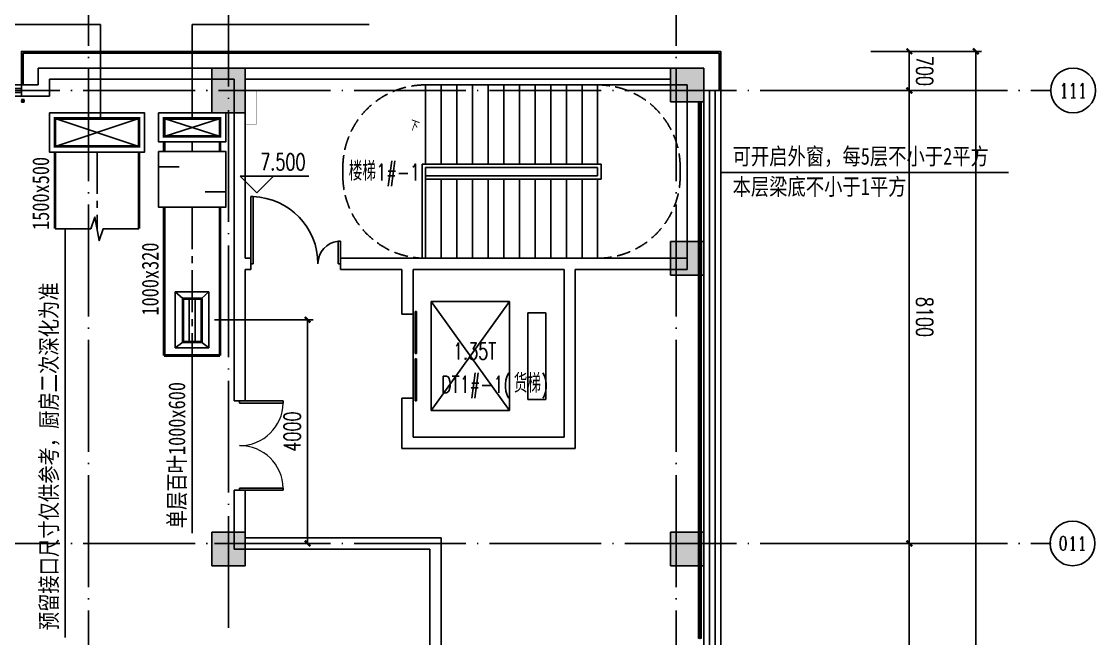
# Model space of a CAD drawing. Extents: x -555607 to 460190, y 498714 to 1664455.
# Drawn here: x -80554 to -61355, y 822020 to 833054 of the extents above; entities that cross this region are included whole.
import ezdxf
from ezdxf.enums import TextEntityAlignment as Align

# ---------------------------------------------------------------- set-up
doc = ezdxf.new("R2010")
doc.units = 0
doc.header["$LTSCALE"] = 1000
doc.header["$MEASUREMENT"] = 0
for name, pattern in [('CENTER2', [1.125, 0.75, -0.125, 0.125, -0.125]), ('DASH', [0.35, 0.25, -0.1]), ('DOTE', [2.42, 2, -0.2, 0.02, -0.2])]:
    doc.linetypes.add(name, pattern=pattern)
doc.layers.get('Defpoints').update_dxf_attribs({"color": 210})
for name, color, linetype in [('A-AXIS-D', 1, 'Continuous'), ('A-AXIS-DOTE', 14, 'DOTE'), ('A-CURTAIN', 134, 'Continuous'), ('A-HRAIL', 250, 'Continuous'), ('A-SFCE', 30, 'Continuous'), ('A-STAIR', 150, 'Continuous'), ('A-TEXT', 61, 'Continuous'), ('A-防火门窗', 8, 'Continuous'), ('AS-COLN', 6, 'Continuous'), ('AS-WALL', 40, 'Continuous'), ('CURTWALL', 4, 'Continuous'), ('DIM_SYMB', 3, 'Continuous'), ('DUCT-暖通风中心线', 5, 'CENTER2'), ('DUCT-暖通风管', 7, 'Continuous'), ('PUB_HATCH', 8, 'Continuous'), ('TH_DIM', 3, 'Continuous'), ('WINDOW', 8, 'Continuous'), ('建-文字', 7, 'Continuous'), ('建-标高', 3, 'Continuous'), ('建-窗', 8, 'Continuous'), ('建-箭头', 3, 'Continuous'), ('暖通', 7, 'Continuous')]:
    doc.layers.add(name, color=color, linetype=linetype)
doc.styles.add('-黑体', font='simhei.ttf', dxfattribs={"width": 0.8})
doc.styles.add('_TCH_AXIS', font='COMPLEX', dxfattribs={"bigfont": 'GBCBIG'})
doc.styles.add('_TCH_DIM_T3', font='SIMPLEX', dxfattribs={"width": 0.705882, "bigfont": 'GBCBIG'})
doc.styles.add('A-DIM_T3', font='SIMPLEX', dxfattribs={"width": 0.705882, "bigfont": 'GBCBIG'})
doc.styles.add('A-STANDARD', font='SIMPLEX', dxfattribs={"bigfont": 'GBCBIG'})
doc.dimstyles.new('_TCH_ARCH&&100', dxfattribs={"dimtxt": 297.5, "dimasz": 100, "dimexe": 100, "dimexo": 100, "dimgap": 126.25, "dimtad": 1, "dimdec": 0, "dimzin": 0, "dimdsep": 46, "dimtxsty": '_TCH_DIM_T3', "dimblk": 'ARCHTICK', "dimcen": 0.09, "dimclrt": 7, "dimazin": 2, "dimtfac": 1, "dimtdec": 0, "dimtix": 1, "dimtmove": 2, "dimatfit": 3, "dimfxl": 100, "dimtolj": 1, "dimtzin": 0, "dimarcsym": 0})
doc.dimstyles.new('A-DIM&&100', dxfattribs={"dimtxt": 297.5, "dimasz": 100, "dimexe": 100, "dimexo": 100, "dimgap": 126.25, "dimtad": 1, "dimdec": 0, "dimzin": 0, "dimdsep": 46, "dimtxsty": 'A-DIM_T3', "dimblk": 'ARCHTICK', "dimcen": 0.09, "dimclrt": 7, "dimazin": 2, "dimtfac": 1, "dimtdec": 0, "dimtix": 1, "dimtmove": 2, "dimatfit": 3, "dimfxl": 1, "dimtolj": 1, "dimtzin": 0, "dimarcsym": 0})

# ---------------------------------------------------------------- blocks, each defined once
blk = doc.blocks.new('_ArchTick')
at = {"color": 0, "linetype": 'ByBlock', "const_width": 0.4}
blk.add_lwpolyline([(-0.5, -0.5), (0.5, 0.5)], dxfattribs=at)
blk = doc.blocks.new('*D168')
at = {"layer": 'A-AXIS-D', "color": 0, "lineweight": -2, "transparency": 16777216}
for p, q in [((-65371, 832520), (-63395, 832520)), ((-63495, 832520), (-63495, 741120)), ((-65371, 741120), (-63395, 741120))]:
    blk.add_line(p, q, dxfattribs=at)
at = {"layer": 'Defpoints', "color": 0, "transparency": 16777216}
for p in [(-65471, 832520), (-65471, 741120), (-63495, 741120)]:
    blk.add_point(p, dxfattribs=at)
at = {"layer": 'A-AXIS-D', "color": 0, "lineweight": -2, "transparency": 16777216, "xscale": 100, "yscale": 100, "zscale": 100}
for p, rotation in [((-63495, 832520), 90), ((-63495, 741120), 270)]:
    blk.add_blockref('_ArchTick', p, dxfattribs=dict(at, rotation=rotation))
at = {"layer": 'A-AXIS-D', "color": 7, "transparency": 16777216, "insert": (-63220, 786820), "char_height": 297.5, "attachment_point": 5, "rotation": 270, "style": '_TCH_DIM_T3'}
blk.add_mtext('\\A1;91400', dxfattribs=at)
blk = doc.blocks.new('*D186')
at = {"layer": 'A-AXIS-D', "color": 0, "lineweight": -2, "transparency": 16777216}
for p, q in [((-65371, 832520), (-64584, 832520)), ((-64684, 832520), (-64684, 831820)), ((-65371, 831820), (-64584, 831820))]:
    blk.add_line(p, q, dxfattribs=at)
at = {"layer": 'Defpoints', "color": 0, "transparency": 16777216}
for p in [(-65471, 832520), (-65471, 831820), (-64684, 831820)]:
    blk.add_point(p, dxfattribs=at)
at = {"layer": 'A-AXIS-D', "color": 0, "lineweight": -2, "transparency": 16777216, "xscale": 100, "yscale": 100, "zscale": 100}
for p, rotation in [((-64684, 832520), 90), ((-64684, 831820), 270)]:
    blk.add_blockref('_ArchTick', p, dxfattribs=dict(at, rotation=rotation))
at = {"layer": 'A-AXIS-D', "color": 7, "transparency": 16777216, "insert": (-64409, 832170), "char_height": 297.5, "attachment_point": 5, "rotation": 270, "style": 'A-DIM_T3'}
blk.add_mtext('\\A1;700', dxfattribs=at)
blk = doc.blocks.new('*D187')
at = {"layer": 'A-AXIS-D', "color": 0, "lineweight": -2, "transparency": 16777216}
for p, q in [((-65371, 831820), (-64584, 831820)), ((-64684, 831820), (-64684, 823720)), ((-65371, 823720), (-64584, 823720))]:
    blk.add_line(p, q, dxfattribs=at)
at = {"layer": 'Defpoints', "color": 0, "transparency": 16777216}
for p in [(-65471, 831820), (-65471, 823720), (-64684, 823720)]:
    blk.add_point(p, dxfattribs=at)
at = {"layer": 'A-AXIS-D', "color": 0, "lineweight": -2, "transparency": 16777216, "xscale": 100, "yscale": 100, "zscale": 100}
for p, rotation in [((-64684, 831820), 90), ((-64684, 823720), 270)]:
    blk.add_blockref('_ArchTick', p, dxfattribs=dict(at, rotation=rotation))
at = {"layer": 'A-AXIS-D', "color": 7, "transparency": 16777216, "insert": (-64409, 827770), "char_height": 297.5, "attachment_point": 5, "rotation": 270, "style": 'A-DIM_T3'}
blk.add_mtext('\\A1;8100', dxfattribs=at)
blk = doc.blocks.new('*D188')
at = {"layer": 'A-AXIS-D', "color": 0, "lineweight": -2, "transparency": 16777216}
for p, q in [((-65371, 823720), (-64584, 823720)), ((-64684, 823720), (-64684, 815620)), ((-65371, 815620), (-64584, 815620))]:
    blk.add_line(p, q, dxfattribs=at)
at = {"layer": 'Defpoints', "color": 0, "transparency": 16777216}
for p in [(-65471, 823720), (-65471, 815620), (-64684, 815620)]:
    blk.add_point(p, dxfattribs=at)
at = {"layer": 'A-AXIS-D', "color": 0, "lineweight": -2, "transparency": 16777216, "xscale": 100, "yscale": 100, "zscale": 100}
for p, rotation in [((-64684, 823720), 90), ((-64684, 815620), 270)]:
    blk.add_blockref('_ArchTick', p, dxfattribs=dict(at, rotation=rotation))
at = {"layer": 'A-AXIS-D', "color": 7, "transparency": 16777216, "insert": (-64409, 819670), "char_height": 297.5, "attachment_point": 5, "rotation": 270, "style": 'A-DIM_T3'}
blk.add_mtext('\\A1;8100', dxfattribs=at)
blk = doc.blocks.new('$DorLib2D$00000225')
at = {"color": 0}
for p, q in [((0.475, -0.001), (0.475, 0.752)), ((0.475, 0.752), (0.5, 0.752)), ((0.5, -0.001), (0.5, 0.752)), ((-0.5, 0), (-0.5, 0.252)), ((-0.475, 0.252), (-0.5, 0.252)), ((-0.475, 0), (-0.475, 0.252)), ((-0.475, 0), (-0.5, 0)), ((0.475, -0.001), (0.5, -0.001))]:
    blk.add_line(p, q, dxfattribs=at)
for centre, radius, start, end in [((0.505, -0.002), 0.755, 92.2493, 179.7238), ((-0.501, 0.003), 0.251, 359.7899, 84.0974)]:
    blk.add_arc(centre, radius, start, end, dxfattribs=at)
blk = doc.blocks.new('$DorLib2D$00000002')
for p, q in [((-0.5, 0), (-0.5, 0.4875)), ((-0.475, 0.4875), (-0.5, 0.4875)), ((-0.475, 0), (-0.475, 0.4875)), ((0.475, 0), (0.475, 0.4875)), ((0.475, 0.4875), (0.5, 0.4875)), ((0.5, 0), (0.5, 0.4875)), ((-0.5, 0), (-0.475, 0)), ((0.5, 0), (0.475, 0))]:
    blk.add_line(p, q)
at = {"lineweight": 13}
for centre, start, end in [((-0.4875, 0), 0, 88.53072), ((0.4875, 0), 91.46928, 180)]:
    blk.add_arc(centre, 0.4875, start, end, dxfattribs=at)
blk = doc.blocks.new('WINDOW2DLIB$DYNSTYLE$00000005')
at = {"color": 0}
for points in [[(-0.5, 0.5), (-0.5, -0.5)], [(-0.5, 0.5), (0.5, 0.5)], [(0.5, -0.5), (0.5, 0.5)], [(0.5, 0.1667), (-0.5, 0.1667)], [(0.5, -0.1667), (-0.5, -0.1667)], [(-0.5, -0.5), (0.5, -0.5)]]:
    blk.add_lwpolyline(points, dxfattribs=at)
blk = doc.blocks.new('$DORLIB2D$00000127')
at = {"color": 0}
for points in [[(-0.533, 0.795), (-0.533, 0.69)], [(-0.033, 0.795), (-0.533, 0.795)], [(-0.033, 0.795), (-0.033, 0.69)], [(0.533, 0.795), (0.033, 0.795)], [(0.033, 0.795), (0.033, 0.69)], [(0.533, 0.795), (0.533, 0.69)], [(-0.033, 0.69), (-0.533, 0.69)], [(0.533, 0.69), (0.033, 0.69)], [(0.5, 0.5), (-0.5, 0.5)]]:
    blk.add_lwpolyline(points, dxfattribs=at)
blk = doc.blocks.new('99平面图例外参$0$$LinePat$圆环')
for points in [[(0, 150), (300, 150)], [(0, 0), (300, 0)], [(0, -150), (300, -150)]]:
    blk.add_lwpolyline(points)
at = {"color": 0}
blk.add_circle((150, 0), 150, dxfattribs=at)
blk = doc.blocks.new('$风口$00000108')
for p, q in [((-250, 135), (-190, 75)), ((-250, -135), (-250, 135)), ((250, 135), (200, 75)), ((250, 135), (250, -135)), ((200, 25), (-190, 25)), ((-250, -135), (-190, -75)), ((200, -25), (-190, -25)), ((200, -75), (250, -135)), ((250, -135), (-250, -135))]:
    blk.add_line(p, q)
at = {"linetype": 'Continuous'}
blk.add_line((250, 135), (-250, 135), dxfattribs=at)
at = {"lineweight": 40}
for p, q in [((-190, 75), (200, 75)), ((-190, -75), (-190, 75)), ((200, 75), (200, -75)), ((-190, -75), (200, -75))]:
    blk.add_line(p, q, dxfattribs=at)
blk = doc.blocks.new('*D528')
at = {"layer": 'Defpoints', "color": 0, "transparency": 16777216}
for p in [(-77204, 827720), (-75440, 827720), (-77204, 823720)]:
    blk.add_point(p, dxfattribs=at)
at = {"layer": 'TH_DIM', "color": 0, "lineweight": -2, "transparency": 16777216}
for p, q in [((-77104, 827720), (-75340, 827720)), ((-75440, 823720), (-75440, 827720)), ((-77104, 823720), (-75340, 823720))]:
    blk.add_line(p, q, dxfattribs=at)
at = {"layer": 'TH_DIM', "color": 0, "lineweight": -2, "transparency": 16777216, "xscale": 100, "yscale": 100, "zscale": 100}
for p, rotation in [((-75440, 827720), 90), ((-75440, 823720), 270)]:
    blk.add_blockref('_ArchTick', p, dxfattribs=dict(at, rotation=rotation))
at = {"layer": 'TH_DIM', "color": 7, "transparency": 16777216, "insert": (-75715, 825720), "char_height": 297.5, "attachment_point": 5, "rotation": 90, "style": '_TCH_DIM_T3'}
blk.add_mtext('\\A1;4000', dxfattribs=at)

msp = doc.modelspace()

# ---------------------------------------------------------------- hatches: boundary and pattern name
at = {"layer": 'PUB_HATCH'}
for points in [[(-77154.2, 831420), (-76554.2, 831420), (-76554.2, 832220), (-77154.2, 832220)], [(-68954.2, 831620), (-68354.2, 831620), (-68354.2, 832220), (-68954.2, 832220)], [(-68954.2, 828520), (-68354.2, 828520), (-68354.2, 829120), (-68954.2, 829120)], [(-77154.2, 823320), (-76554.2, 823320), (-76554.2, 823920), (-77154.2, 823920)], [(-68954.2, 823320), (-68354.2, 823320), (-68354.2, 823920), (-68954.2, 823920)]]:
    msp.add_hatch(color=256, dxfattribs=at).paths.add_polyline_path(points)

# ---------------------------------------------------------------- linework, layer by layer
at = {"layer": 'A-AXIS-D'}
for centre in [(-61754.9, 831821.1), (-61764.9, 823721.1)]:
    msp.add_circle(centre, 400, dxfattribs=at)
at = {"layer": 'A-AXIS-DOTE', "color": 250}
for p, q in [((-79354.2, 735820), (-79354.2, 841482.3)), ((-68854.2, 735820), (-68854.2, 841482.3)), ((-76854.2, 822210), (-76854.2, 837940)), ((-86710, 831820), (-62146.4, 831820)), ((-86710, 823720), (-62146.4, 823720))]:
    msp.add_line(p, q, dxfattribs=at)
at = {"layer": 'A-CURTAIN', "color": 8}
for points in [[(-80554.2, 831920), (-80554.2, 832520), (-68054.2, 832520), (-68054.2, 831820)], [(-80524.2, 831920), (-80524.2, 832490), (-68084.2, 832490), (-68084.2, 831820)]]:
    msp.add_lwpolyline(points, dxfattribs=at)
at = {"layer": 'A-SFCE', "color": 250, "linetype": 'DASH'}
for p, q in [((-74809.5, 830445), (-74809.5, 830295)), ((-68779.5, 830445), (-68779.5, 830295))]:
    msp.add_line(p, q, dxfattribs=at)
for points in [[(-73334.5, 831920, 0.4142136), (-74809.5, 830445)], [(-70254.5, 831920, -0.4142136), (-68779.5, 830445)], [(-73334.5, 828820, -0.4142136), (-74809.5, 830295)], [(-70254.5, 828820, 0.4142136), (-68779.5, 830295)]]:
    msp.add_lwpolyline(points, format="xyb", dxfattribs=at)
at = {"layer": 'A-SFCE', "color": 250, "const_width": 5}
msp.add_lwpolyline([(-76554.2, 831820), (-76354.2, 831820), (-76354.2, 831220), (-76554.2, 831220)], dxfattribs=at)
at = {"layer": 'A-STAIR', "color": 8}
for p, q in [((-70254.5, 831920), (-73334.5, 831920)), ((-73334.5, 830505), (-73334.5, 831920)), ((-73054.5, 830505), (-73054.5, 831920)), ((-72774.5, 830505), (-72774.5, 831920)), ((-72494.5, 830505), (-72494.5, 831920)), ((-72214.5, 830505), (-72214.5, 831920)), ((-71934.5, 830505), (-71934.5, 831920)), ((-71654.5, 830505), (-71654.5, 831920)), ((-71374.5, 830505), (-71374.5, 831920)), ((-71094.5, 830505), (-71094.5, 831920)), ((-70814.5, 830505), (-70814.5, 831920)), ((-70534.5, 830505), (-70534.5, 831920)), ((-70254.5, 830505), (-70254.5, 831920)), ((-68654.5, 831920), (-70254.5, 831920)), ((-70254.5, 831920), (-70254.5, 830505)), ((-68654.5, 828820), (-68654.5, 831920)), ((-70194.5, 830505), (-73394.5, 830505)), ((-73394.5, 830505), (-73394.5, 828820)), ((-70254.5, 830445), (-73334.5, 830445)), ((-70254.5, 830445), (-73334.5, 830445)), ((-73334.5, 830445), (-73334.5, 828820)), ((-73334.5, 830295), (-73334.5, 830445)), ((-70254.5, 830295), (-70254.5, 830445)), ((-70254.5, 830445), (-70254.5, 830295)), ((-70194.5, 830235), (-70194.5, 830505)), ((-73334.5, 830295), (-70254.5, 830295)), ((-73334.5, 830295), (-73334.5, 830235)), ((-73334.5, 830295), (-70254.5, 830295)), ((-73334.5, 830295), (-73334.5, 830235)), ((-73334.5, 830235), (-73334.5, 828820)), ((-73334.5, 830235), (-70194.5, 830235)), ((-73054.5, 830235), (-73054.5, 828820)), ((-72774.5, 830235), (-72774.5, 828820)), ((-72494.5, 830235), (-72494.5, 828820)), ((-72214.5, 830235), (-72214.5, 828820)), ((-71934.5, 830235), (-71934.5, 828820)), ((-71654.5, 830235), (-71654.5, 828820)), ((-71374.5, 830235), (-71374.5, 828820)), ((-71094.5, 830235), (-71094.5, 828820)), ((-70814.5, 830235), (-70814.5, 828820)), ((-70534.5, 830235), (-70534.5, 828820)), ((-70254.5, 830235), (-70254.5, 828820)), ((-70254.5, 830235), (-70254.5, 828820)), ((-73334.5, 828820), (-73394.5, 828820)), ((-73334.5, 828820), (-70254.5, 828820)), ((-70254.5, 828820), (-68654.5, 828820)), ((-71829.2, 828045), (-73229.2, 828045)), ((-73229.2, 828045), (-73229.2, 826095)), ((-71829.2, 828045), (-73229.2, 826095)), ((-73229.2, 828045), (-71829.2, 826095)), ((-71829.2, 826095), (-71829.2, 828045)), ((-71179.2, 827845), (-71504.2, 827845)), ((-71504.2, 827845), (-71504.2, 826295)), ((-71179.2, 826295), (-71179.2, 827845)), ((-71504.2, 826295), (-71179.2, 826295)), ((-73229.2, 826095), (-71829.2, 826095))]:
    msp.add_line(p, q, dxfattribs=at)
at = {"layer": 'AS-COLN', "color": 3}
for p, q in [((-76554.2, 832220), (-77154.2, 832220)), ((-77154.2, 832220), (-77154.2, 831420)), ((-76554.2, 831420), (-76554.2, 832220)), ((-77154.2, 831420), (-76554.2, 831420))]:
    msp.add_line(p, q, dxfattribs=at)
at = {"layer": 'AS-COLN'}
for p, q in [((-68354.2, 832220), (-68954.2, 832220)), ((-68954.2, 832220), (-68954.2, 831620)), ((-68354.2, 831620), (-68354.2, 832220)), ((-68954.2, 831620), (-68354.2, 831620)), ((-68354.2, 829120), (-68954.2, 829120)), ((-68954.2, 829120), (-68954.2, 828520)), ((-68354.2, 828520), (-68354.2, 829120)), ((-68954.2, 828520), (-68354.2, 828520)), ((-76554.2, 823920), (-77154.2, 823920)), ((-77154.2, 823920), (-77154.2, 823320)), ((-76554.2, 823320), (-76554.2, 823920)), ((-68354.2, 823920), (-68954.2, 823920)), ((-68954.2, 823920), (-68954.2, 823320)), ((-68354.2, 823320), (-68354.2, 823920)), ((-77154.2, 823320), (-76554.2, 823320)), ((-68954.2, 823320), (-68354.2, 823320))]:
    msp.add_line(p, q, dxfattribs=at)
at = {"layer": 'AS-WALL'}
for p, q in [((-80254.2, 832220), (-76654.2, 832220)), ((-80254.2, 832220), (-80254.2, 831920)), ((-76654.2, 832220), (-68954.2, 832220)), ((-68954.2, 832220), (-68954.2, 832020)), ((-80254.2, 831920), (-80554.2, 831920)), ((-80554.2, 831920), (-80554.2, 831720)), ((-80054.2, 832020), (-76754.2, 832020)), ((-80054.2, 832020), (-80054.2, 831720)), ((-76754.2, 832020), (-76754.2, 828720)), ((-76554.2, 832020), (-76554.2, 828820)), ((-76554.2, 832020), (-68954.2, 832020)), ((-80554.2, 831720), (-80054.2, 831720)), ((-76754.2, 828720), (-76754.2, 826270)), ((-76454.2, 828820), (-76554.2, 828820)), ((-76454.2, 828620), (-76454.2, 828820)), ((-73654.2, 828820), (-74854.2, 828820)), ((-74854.2, 828820), (-74854.2, 828620)), ((-73654.2, 828820), (-70754.2, 828820)), ((-70754.2, 828820), (-68654.2, 828820)), ((-68654.2, 828820), (-68654.2, 828620)), ((-76554.2, 826270), (-76554.2, 828620)), ((-76554.2, 828620), (-76454.2, 828620)), ((-74854.2, 828620), (-73754.2, 828620)), ((-73754.2, 828620), (-73754.2, 827820)), ((-73554.2, 827820), (-73554.2, 828620)), ((-73554.2, 828620), (-70854.2, 828620)), ((-70854.2, 828620), (-70854.2, 825620)), ((-70654.2, 828620), (-70654.2, 825420)), ((-70654.2, 828620), (-68654.2, 828620)), ((-73754.2, 827820), (-73554.2, 827820)), ((-76754.2, 826270), (-76554.2, 826270)), ((-73554.2, 826320), (-73754.2, 826320)), ((-73754.2, 826320), (-73754.2, 825420)), ((-73554.2, 825620), (-73554.2, 826320)), ((-73554.2, 825620), (-70854.2, 825620)), ((-73754.2, 825420), (-70654.2, 825420)), ((-76554.2, 824670), (-76754.2, 824670)), ((-76754.2, 824670), (-76754.2, 823620)), ((-76554.2, 823820), (-76554.2, 824670)), ((-73054.2, 823820), (-76554.2, 823820)), ((-73054.2, 823820), (-73054.2, 818320)), ((-73254.2, 823620), (-76754.2, 823620)), ((-73254.2, 823620), (-73254.2, 818220))]:
    msp.add_line(p, q, dxfattribs=at)
at = {"layer": 'CURTWALL', "color": 8}
for p, q in [((-68354.2, 831820), (-68354.2, 821020)), ((-68054.2, 831820), (-68354.2, 831820)), ((-68254.2, 831820), (-68254.2, 821020)), ((-68154.2, 831820), (-68154.2, 821020)), ((-68054.2, 831820), (-68054.2, 821020))]:
    msp.add_line(p, q, dxfattribs=at)
at = {"layer": 'DIM_SYMB', "color": 7}
msp.add_lwpolyline([(-79954.2, 829347.3), (-79316.7, 829347.3), (-79240.3, 829557.3), (-79166.2, 829137.3), (-79091.7, 829347.3), (-78454.2, 829347.3)], dxfattribs=at)
at = {"layer": 'DUCT-暖通风中心线'}
for p, q in [((-77504.2, 830900), (-77504.2, 830731.3)), ((-79204.2, 830720), (-79204.2, 829347.3)), ((-77504.2, 829731.3), (-77504.2, 827080.8))]:
    msp.add_line(p, q, dxfattribs=at)
at = {"layer": 'DUCT-暖通风管', "const_width": 50}
for points in [[(-79954.2, 831320), (-78454.2, 831320), (-78454.2, 830820), (-79954.2, 830820)], [(-78004.2, 831320), (-77004.2, 831320), (-77004.2, 831000), (-78004.2, 831000)]]:
    msp.add_lwpolyline(points, close=True, dxfattribs=at)
for points in [[(-77004.2, 831000), (-78004.2, 831000)], [(-78454.2, 830820), (-79954.2, 830820)], [(-78004.2, 830900), (-78004.2, 830731.3)], [(-77004.2, 830731.3), (-77004.2, 830900)], [(-79954.2, 830720), (-79954.2, 829347.3)], [(-78454.2, 829347.3), (-78454.2, 830720)], [(-78004.2, 829731.3), (-78004.2, 827080.8)], [(-77004.2, 827080.8), (-77004.2, 829731.3)], [(-78004.2, 827080.8), (-77004.2, 827080.8)]]:
    msp.add_lwpolyline(points, dxfattribs=at)
at = {"layer": '建-标高', "color": 8}
for p, q in [((-76346.4, 829990), (-76646.4, 830290)), ((-76646.4, 830290), (-75416.4, 830290)), ((-76346.4, 829990), (-76046.4, 830290))]:
    msp.add_line(p, q, dxfattribs=at)
at = {"layer": '建-箭头', "color": 8}
msp.add_lwpolyline([(-73474.5, 831182.5, 0, 0, 0), (-69454.5, 831182.5, 0, 0, 0), (-69454.5, 829557.5, 0, 0, 0), (-73044.5, 829557.5, 40, 0, 0), (-73194.5, 829557.5, 0, 0, 0)], format="xyseb", dxfattribs=at)
at = {"layer": '暖通', "color": 7}
for p, q in [((-82901.5, 833000.2), (-79141.5, 833000.2)), ((-79141.5, 833000.2), (-79141.5, 831320)), ((-77504.2, 831320), (-77504.2, 833000.2)), ((-77504.2, 833000.2), (-74338, 833000.2)), ((-79954.2, 831320), (-78454.2, 830820)), ((-78454.2, 831320), (-79954.2, 830820)), ((-78004.2, 831320), (-77004.2, 831000)), ((-77004.2, 831320), (-78004.2, 831000)), ((-78104.2, 830457.2), (-77737.8, 830457.2)), ((-68054.2, 830352.3), (-62912.2, 830352.3)), ((-77270.6, 830005.5), (-76904.2, 830005.5)), ((-79772.2, 822038.9), (-79772.2, 829347.3)), ((-77504.2, 823901.4), (-77504.2, 827220.2))]:
    msp.add_line(p, q, dxfattribs=at)
for points in [[(-80054.2, 831420), (-78354.2, 831420), (-78354.2, 830720), (-80054.2, 830720)], [(-78104.2, 831420), (-76904.2, 831420), (-76904.2, 830900), (-78104.2, 830900)], [(-78104.2, 830731.3), (-76904.2, 830731.3), (-76904.2, 829731.3), (-78104.2, 829731.3)]]:
    msp.add_lwpolyline(points, close=True, dxfattribs=at)

# ---------------------------------------------------------------- block references
at = {"layer": 'A-HRAIL', "color": 250}
for p, xscale, yscale, zscale, rotation in [((-80504.2, 831635), 0.1672916666555129, 0.1666666666555555, 0.1666666666555555, 180), ((-68429.2, 831570), 0.1666666668562638, 0.1666666668562638, 0.1666666668562638, 89.99999999971725), ((-68429.2, 831520), 0.1666666668562638, 0.1666666668562638, 0.1666666668562638, 89.99999999971725), ((-68429.2, 831470), 0.1666666668562638, 0.1666666668562638, 0.1666666668562638, 89.99999999971725), ((-68429.2, 831420), 0.1666666668562638, 0.1666666668562638, 0.1666666668562638, 89.99999999971725), ((-68429.2, 831370), 0.1666666668562638, 0.1666666668562638, 0.1666666668562638, 89.99999999971725), ((-68429.2, 831320), 0.1666666668562638, 0.1666666668562638, 0.1666666668562638, 89.99999999971725), ((-68429.2, 831270), 0.1666666668562638, 0.1666666668562638, 0.1666666668562638, 89.99999999971725), ((-68429.2, 831220), 0.1666666668562638, 0.1666666668562638, 0.1666666668562638, 89.99999999971725), ((-68429.2, 831170), 0.1666666668562638, 0.1666666668562638, 0.1666666668562638, 89.99999999971725), ((-68429.2, 831120), 0.1666666668562638, 0.1666666668562638, 0.1666666668562638, 89.99999999971725), ((-68429.2, 831070), 0.1666666668562638, 0.1666666668562638, 0.1666666668562638, 89.99999999971725), ((-68429.2, 831020), 0.1666666668562638, 0.1666666668562638, 0.1666666668562638, 89.99999999971725), ((-68429.2, 830970), 0.1666666668562638, 0.1666666668562638, 0.1666666668562638, 89.99999999971725), ((-68429.2, 830920), 0.1666666668562638, 0.1666666668562638, 0.1666666668562638, 89.99999999971725), ((-68429.2, 830870), 0.1666666668562638, 0.1666666668562638, 0.1666666668562638, 89.99999999971725), ((-68429.2, 830820), 0.1666666668562638, 0.1666666668562638, 0.1666666668562638, 89.99999999971725), ((-68429.2, 830770), 0.1666666668562638, 0.1666666668562638, 0.1666666668562638, 89.99999999971725), ((-68429.2, 830720), 0.1666666668562638, 0.1666666668562638, 0.1666666668562638, 89.99999999971725), ((-68429.2, 830670), 0.1666666668562638, 0.1666666668562638, 0.1666666668562638, 89.99999999971725), ((-68429.2, 830620), 0.1666666668562638, 0.1666666668562638, 0.1666666668562638, 89.99999999971725), ((-68429.2, 830570), 0.1666666668562638, 0.1666666668562638, 0.1666666668562638, 89.99999999971725), ((-68429.2, 830520), 0.1666666668562638, 0.1666666668562638, 0.1666666668562638, 89.99999999971725), ((-68429.2, 830470), 0.1666666668562638, 0.1666666668562638, 0.1666666668562638, 89.99999999971725), ((-68429.2, 830420), 0.1666666668562638, 0.1666666668562638, 0.1666666668562638, 89.99999999971725), ((-68429.2, 830370), 0.1666666668562638, 0.1666666668562638, 0.1666666668562638, 89.99999999971725), ((-68429.2, 830320), 0.1666666668562638, 0.1666666668562638, 0.1666666668562638, 89.99999999971725), ((-68429.2, 830270), 0.1666666668562638, 0.1666666668562638, 0.1666666668562638, 89.99999999971725), ((-68429.2, 830220), 0.1666666668562638, 0.1666666668562638, 0.1666666668562638, 89.99999999971725), ((-68429.2, 830170), 0.1666666668562638, 0.1666666668562638, 0.1666666668562638, 89.99999999971725), ((-68429.2, 830120), 0.1666666668562638, 0.1666666668562638, 0.1666666668562638, 89.99999999971725), ((-68429.2, 830070), 0.1666666668562638, 0.1666666668562638, 0.1666666668562638, 89.99999999971725), ((-68429.2, 830020), 0.1666666668562638, 0.1666666668562638, 0.1666666668562638, 89.99999999971725), ((-68429.2, 829970), 0.1666666668562638, 0.1666666668562638, 0.1666666668562638, 89.99999999971725), ((-68429.2, 829920), 0.1666666668562638, 0.1666666668562638, 0.1666666668562638, 89.99999999971725), ((-68429.2, 829870), 0.1666666668562638, 0.1666666668562638, 0.1666666668562638, 89.99999999971725), ((-68429.2, 829820), 0.1666666668562638, 0.1666666668562638, 0.1666666668562638, 89.99999999971725), ((-68429.2, 829770), 0.1666666668562638, 0.1666666668562638, 0.1666666668562638, 89.99999999971725), ((-68429.2, 829720), 0.1666666668562638, 0.1666666668562638, 0.1666666668562638, 89.99999999971725), ((-68429.2, 829670), 0.1666666668562638, 0.1666666668562638, 0.1666666668562638, 89.99999999971725), ((-68429.2, 829620), 0.1666666668562638, 0.1666666668562638, 0.1666666668562638, 89.99999999971725), ((-68429.2, 829570), 0.1666666668562638, 0.1666666668562638, 0.1666666668562638, 89.99999999971725), ((-68429.2, 829520), 0.1666666668562638, 0.1666666668562638, 0.1666666668562638, 89.99999999971725), ((-68429.2, 829470), 0.1666666668562638, 0.1666666668562638, 0.1666666668562638, 89.99999999971725), ((-68429.2, 829420), 0.1666666668562638, 0.1666666668562638, 0.1666666668562638, 89.99999999971725), ((-68429.2, 829370), 0.1666666668562638, 0.1666666668562638, 0.1666666668562638, 89.99999999971725), ((-68429.2, 829320), 0.1666666668562638, 0.1666666668562638, 0.1666666668562638, 89.99999999971725), ((-68429.2, 829270), 0.1666666668562638, 0.1666666668562638, 0.1666666668562638, 89.99999999971725), ((-68429.2, 829220), 0.1666666668562638, 0.1666666668562638, 0.1666666668562638, 89.99999999971725), ((-68429.2, 829170), 0.1666666668562638, 0.1666666668562638, 0.1666666668562638, 89.99999999971725), ((-68429.2, 829120), 0.1666666668562638, 0.1666666668562638, 0.1666666668562638, 89.99999999971725), ((-68429.2, 829070), 0.1666666668562638, 0.1666666668562638, 0.1666666668562638, 89.99999999971725), ((-68429.2, 829020), 0.1666666668562638, 0.1666666668562638, 0.1666666668562638, 89.99999999971725), ((-68429.2, 828970), 0.1666666668562638, 0.1666666668562638, 0.1666666668562638, 89.99999999971725), ((-68429.2, 828920), 0.1666666668562638, 0.1666666668562638, 0.1666666668562638, 89.99999999971725), ((-68429.2, 828870), 0.1666666668562638, 0.1666666668562638, 0.1666666668562638, 89.99999999971725), ((-68429.2, 828820), 0.1666666668562638, 0.1666666668562638, 0.1666666668562638, 89.99999999971725), ((-68429.2, 828770), 0.1666666668562638, 0.1666666668562638, 0.1666666668562638, 89.99999999971725), ((-68429.2, 828720), 0.1666666668562638, 0.1666666668562638, 0.1666666668562638, 89.99999999971725), ((-68429.2, 828670), 0.1666666668562638, 0.1666666668562638, 0.1666666668562638, 89.99999999971725), ((-68429.2, 828620), 0.1666666668562638, 0.1666666668562638, 0.1666666668562638, 89.99999999971725), ((-68429.2, 828570), 0.1666666668562638, 0.1666666668562638, 0.1666666668562638, 89.99999999971725), ((-68429.2, 828520), 0.1666666668562638, 0.1666666668562638, 0.1666666668562638, 89.99999999971725), ((-68429.2, 828470), 0.1666666668562638, 0.1666666668562638, 0.1666666668562638, 89.99999999971725), ((-68429.2, 828420), 0.1666666668562638, 0.1666666668562638, 0.1666666668562638, 89.99999999971725), ((-68429.2, 828370), 0.1666666668562638, 0.1666666668562638, 0.1666666668562638, 89.99999999971725), ((-68429.2, 828320), 0.1666666668562638, 0.1666666668562638, 0.1666666668562638, 89.99999999971725), ((-68429.2, 828270), 0.1666666668562638, 0.1666666668562638, 0.1666666668562638, 89.99999999971725), ((-68429.2, 828220), 0.1666666668562638, 0.1666666668562638, 0.1666666668562638, 89.99999999971725), ((-68429.2, 828170), 0.1666666668562638, 0.1666666668562638, 0.1666666668562638, 89.99999999971725), ((-68429.2, 828120), 0.1666666668562638, 0.1666666668562638, 0.1666666668562638, 89.99999999971725), ((-68429.2, 828070), 0.1666666668562638, 0.1666666668562638, 0.1666666668562638, 89.99999999971725), ((-68429.2, 828020), 0.1666666668562638, 0.1666666668562638, 0.1666666668562638, 89.99999999971725), ((-68429.2, 827970), 0.1666666668562638, 0.1666666668562638, 0.1666666668562638, 89.99999999971725), ((-68429.2, 827920), 0.1666666668562638, 0.1666666668562638, 0.1666666668562638, 89.99999999971725), ((-68429.2, 827870), 0.1666666668562638, 0.1666666668562638, 0.1666666668562638, 89.99999999971725), ((-68429.2, 827820), 0.1666666668562638, 0.1666666668562638, 0.1666666668562638, 89.99999999971725), ((-68429.2, 827770), 0.1666666668562638, 0.1666666668562638, 0.1666666668562638, 89.99999999971725), ((-68429.2, 827720), 0.1666666668562638, 0.1666666668562638, 0.1666666668562638, 89.99999999971725), ((-68429.2, 827670), 0.1666666668562638, 0.1666666668562638, 0.1666666668562638, 89.99999999971725), ((-68429.2, 827620), 0.1666666668562638, 0.1666666668562638, 0.1666666668562638, 89.99999999971725), ((-68429.2, 827570), 0.1666666668562638, 0.1666666668562638, 0.1666666668562638, 89.99999999971725), ((-68429.2, 827520), 0.1666666668562638, 0.1666666668562638, 0.1666666668562638, 89.99999999971725), ((-68429.2, 827470), 0.1666666668562638, 0.1666666668562638, 0.1666666668562638, 89.99999999971725), ((-68429.2, 827420), 0.1666666668562638, 0.1666666668562638, 0.1666666668562638, 89.99999999971725), ((-68429.2, 827370), 0.1666666668562638, 0.1666666668562638, 0.1666666668562638, 89.99999999971725), ((-68429.2, 827320), 0.1666666668562638, 0.1666666668562638, 0.1666666668562638, 89.99999999971725), ((-68429.2, 827270), 0.1666666668562638, 0.1666666668562638, 0.1666666668562638, 89.99999999971725), ((-68429.2, 827220), 0.1666666668562638, 0.1666666668562638, 0.1666666668562638, 89.99999999971725), ((-68429.2, 827170), 0.1666666668562638, 0.1666666668562638, 0.1666666668562638, 89.99999999971725), ((-68429.2, 827120), 0.1666666668562638, 0.1666666668562638, 0.1666666668562638, 89.99999999971725), ((-68429.2, 827070), 0.1666666668562638, 0.1666666668562638, 0.1666666668562638, 89.99999999971725), ((-68429.2, 827020), 0.1666666668562638, 0.1666666668562638, 0.1666666668562638, 89.99999999971725), ((-68429.2, 826970), 0.1666666668562638, 0.1666666668562638, 0.1666666668562638, 89.99999999971725), ((-68429.2, 826920), 0.1666666668562638, 0.1666666668562638, 0.1666666668562638, 89.99999999971725), ((-68429.2, 826870), 0.1666666668562638, 0.1666666668562638, 0.1666666668562638, 89.99999999971725), ((-68429.2, 826820), 0.1666666668562638, 0.1666666668562638, 0.1666666668562638, 89.99999999971725), ((-68429.2, 826770), 0.1666666668562638, 0.1666666668562638, 0.1666666668562638, 89.99999999971725), ((-68429.2, 826720), 0.1666666668562638, 0.1666666668562638, 0.1666666668562638, 89.99999999971725), ((-68429.2, 826670), 0.1666666668562638, 0.1666666668562638, 0.1666666668562638, 89.99999999971725), ((-68429.2, 826620), 0.1666666668562638, 0.1666666668562638, 0.1666666668562638, 89.99999999971725), ((-68429.2, 826570), 0.1666666668562638, 0.1666666668562638, 0.1666666668562638, 89.99999999971725), ((-68429.2, 826520), 0.1666666668562638, 0.1666666668562638, 0.1666666668562638, 89.99999999971725), ((-68429.2, 826470), 0.1666666668562638, 0.1666666668562638, 0.1666666668562638, 89.99999999971725), ((-68429.2, 826420), 0.1666666668562638, 0.1666666668562638, 0.1666666668562638, 89.99999999971725), ((-68429.2, 826370), 0.1666666668562638, 0.1666666668562638, 0.1666666668562638, 89.99999999971725), ((-68429.2, 826320), 0.1666666668562638, 0.1666666668562638, 0.1666666668562638, 89.99999999971725), ((-68429.2, 826270), 0.1666666668562638, 0.1666666668562638, 0.1666666668562638, 89.99999999971725), ((-68429.2, 826220), 0.1666666668562638, 0.1666666668562638, 0.1666666668562638, 89.99999999971725), ((-68429.2, 826170), 0.1666666668562638, 0.1666666668562638, 0.1666666668562638, 89.99999999971725), ((-68429.2, 826120), 0.1666666668562638, 0.1666666668562638, 0.1666666668562638, 89.99999999971725), ((-68429.2, 826070), 0.1666666668562638, 0.1666666668562638, 0.1666666668562638, 89.99999999971725), ((-68429.2, 826020), 0.1666666668562638, 0.1666666668562638, 0.1666666668562638, 89.99999999971725), ((-68429.2, 825970), 0.1666666668562638, 0.1666666668562638, 0.1666666668562638, 89.99999999971725), ((-68429.2, 825920), 0.1666666668562638, 0.1666666668562638, 0.1666666668562638, 89.99999999971725), ((-68429.2, 825870), 0.1666666668562638, 0.1666666668562638, 0.1666666668562638, 89.99999999971725), ((-68429.2, 825820), 0.1666666668562638, 0.1666666668562638, 0.1666666668562638, 89.99999999971725), ((-68429.2, 825770), 0.1666666668562638, 0.1666666668562638, 0.1666666668562638, 89.99999999971725), ((-68429.2, 825720), 0.1666666668562638, 0.1666666668562638, 0.1666666668562638, 89.99999999971725), ((-68429.2, 825670), 0.1666666668562638, 0.1666666668562638, 0.1666666668562638, 89.99999999971725), ((-68429.2, 825620), 0.1666666668562638, 0.1666666668562638, 0.1666666668562638, 89.99999999971725), ((-68429.2, 825570), 0.1666666668562638, 0.1666666668562638, 0.1666666668562638, 89.99999999971725), ((-68429.2, 825520), 0.1666666668562638, 0.1666666668562638, 0.1666666668562638, 89.99999999971725), ((-68429.2, 825470), 0.1666666668562638, 0.1666666668562638, 0.1666666668562638, 89.99999999971725), ((-68429.2, 825420), 0.1666666668562638, 0.1666666668562638, 0.1666666668562638, 89.99999999971725), ((-68429.2, 825370), 0.1666666668562638, 0.1666666668562638, 0.1666666668562638, 89.99999999971725), ((-68429.2, 825320), 0.1666666668562638, 0.1666666668562638, 0.1666666668562638, 89.99999999971725), ((-68429.2, 825270), 0.1666666668562638, 0.1666666668562638, 0.1666666668562638, 89.99999999971725), ((-68429.2, 825220), 0.1666666668562638, 0.1666666668562638, 0.1666666668562638, 89.99999999971725), ((-68429.2, 825170), 0.1666666668562638, 0.1666666668562638, 0.1666666668562638, 89.99999999971725), ((-68429.2, 825120), 0.1666666668562638, 0.1666666668562638, 0.1666666668562638, 89.99999999971725), ((-68429.2, 825070), 0.1666666668562638, 0.1666666668562638, 0.1666666668562638, 89.99999999971725), ((-68429.2, 825020), 0.1666666668562638, 0.1666666668562638, 0.1666666668562638, 89.99999999971725), ((-68429.2, 824970), 0.1666666668562638, 0.1666666668562638, 0.1666666668562638, 89.99999999971725), ((-68429.2, 824920), 0.1666666668562638, 0.1666666668562638, 0.1666666668562638, 89.99999999971725), ((-68429.2, 824870), 0.1666666668562638, 0.1666666668562638, 0.1666666668562638, 89.99999999971725), ((-68429.2, 824820), 0.1666666668562638, 0.1666666668562638, 0.1666666668562638, 89.99999999971725), ((-68429.2, 824770), 0.1666666668562638, 0.1666666668562638, 0.1666666668562638, 89.99999999971725), ((-68429.2, 824720), 0.1666666668562638, 0.1666666668562638, 0.1666666668562638, 89.99999999971725), ((-68429.2, 824670), 0.1666666668562638, 0.1666666668562638, 0.1666666668562638, 89.99999999971725), ((-68429.2, 824620), 0.1666666668562638, 0.1666666668562638, 0.1666666668562638, 89.99999999971725), ((-68429.2, 824570), 0.1666666668562638, 0.1666666668562638, 0.1666666668562638, 89.99999999971725), ((-68429.2, 824520), 0.1666666668562638, 0.1666666668562638, 0.1666666668562638, 89.99999999971725), ((-68429.2, 824470), 0.1666666668562638, 0.1666666668562638, 0.1666666668562638, 89.99999999971725), ((-68429.2, 824420), 0.1666666668562638, 0.1666666668562638, 0.1666666668562638, 89.99999999971725), ((-68429.2, 824370), 0.1666666668562638, 0.1666666668562638, 0.1666666668562638, 89.99999999971725), ((-68429.2, 824320), 0.1666666668562638, 0.1666666668562638, 0.1666666668562638, 89.99999999971725), ((-68429.2, 824270), 0.1666666668562638, 0.1666666668562638, 0.1666666668562638, 89.99999999971725), ((-68429.2, 824220), 0.1666666668562638, 0.1666666668562638, 0.1666666668562638, 89.99999999971725), ((-68429.2, 824170), 0.1666666668562638, 0.1666666668562638, 0.1666666668562638, 89.99999999971725), ((-68429.2, 824120), 0.1666666668562638, 0.1666666668562638, 0.1666666668562638, 89.99999999971725), ((-68429.2, 824070), 0.1666666668562638, 0.1666666668562638, 0.1666666668562638, 89.99999999971725), ((-68429.2, 824020), 0.1666666668562638, 0.1666666668562638, 0.1666666668562638, 89.99999999971725), ((-68429.2, 823970), 0.1666666668562638, 0.1666666668562638, 0.1666666668562638, 89.99999999971725), ((-68429.2, 823920), 0.1666666668562638, 0.1666666668562638, 0.1666666668562638, 89.99999999971725), ((-68429.2, 823870), 0.1666666668562638, 0.1666666668562638, 0.1666666668562638, 89.99999999971725), ((-68429.2, 823820), 0.1666666668562638, 0.1666666668562638, 0.1666666668562638, 89.99999999971725), ((-68429.2, 823770), 0.1666666668562638, 0.1666666668562638, 0.1666666668562638, 89.99999999971725), ((-68429.2, 823720), 0.1666666668562638, 0.1666666668562638, 0.1666666668562638, 89.99999999971725), ((-68429.2, 823670), 0.1666666668562638, 0.1666666668562638, 0.1666666668562638, 89.99999999971725), ((-68429.2, 823620), 0.1666666668562638, 0.1666666668562638, 0.1666666668562638, 89.99999999971725), ((-68429.2, 823570), 0.1666666668562638, 0.1666666668562638, 0.1666666668562638, 89.99999999971725), ((-68429.2, 823520), 0.1666666668562638, 0.1666666668562638, 0.1666666668562638, 89.99999999971725), ((-68429.2, 823470), 0.1666666668562638, 0.1666666668562638, 0.1666666668562638, 89.99999999971725), ((-68429.2, 823420), 0.1666666668562638, 0.1666666668562638, 0.1666666668562638, 89.99999999971725), ((-68429.2, 823370), 0.1666666668562638, 0.1666666668562638, 0.1666666668562638, 89.99999999971725), ((-68429.2, 823320), 0.1666666668562638, 0.1666666668562638, 0.1666666668562638, 89.99999999971725), ((-68429.2, 823270), 0.1666666668562638, 0.1666666668562638, 0.1666666668562638, 89.99999999971725), ((-68429.2, 823220), 0.1666666668562638, 0.1666666668562638, 0.1666666668562638, 89.99999999971725), ((-68429.2, 823170), 0.1666666668562638, 0.1666666668562638, 0.1666666668562638, 89.99999999971725), ((-68429.2, 823120), 0.1666666668562638, 0.1666666668562638, 0.1666666668562638, 89.99999999971725), ((-68429.2, 823070), 0.1666666668562638, 0.1666666668562638, 0.1666666668562638, 89.99999999971725), ((-68429.2, 823020), 0.1666666668562638, 0.1666666668562638, 0.1666666668562638, 89.99999999971725), ((-68429.2, 822970), 0.1666666668562638, 0.1666666668562638, 0.1666666668562638, 89.99999999971725), ((-68429.2, 822920), 0.1666666668562638, 0.1666666668562638, 0.1666666668562638, 89.99999999971725), ((-68429.2, 822870), 0.1666666668562638, 0.1666666668562638, 0.1666666668562638, 89.99999999971725), ((-68429.2, 822820), 0.1666666668562638, 0.1666666668562638, 0.1666666668562638, 89.99999999971725), ((-68429.2, 822770), 0.1666666668562638, 0.1666666668562638, 0.1666666668562638, 89.99999999971725), ((-68429.2, 822720), 0.1666666668562638, 0.1666666668562638, 0.1666666668562638, 89.99999999971725), ((-68429.2, 822670), 0.1666666668562638, 0.1666666668562638, 0.1666666668562638, 89.99999999971725), ((-68429.2, 822620), 0.1666666668562638, 0.1666666668562638, 0.1666666668562638, 89.99999999971725), ((-68429.2, 822570), 0.1666666668562638, 0.1666666668562638, 0.1666666668562638, 89.99999999971725), ((-68429.2, 822520), 0.1666666668562638, 0.1666666668562638, 0.1666666668562638, 89.99999999971725), ((-68429.2, 822470), 0.1666666668562638, 0.1666666668562638, 0.1666666668562638, 89.99999999971725), ((-68429.2, 822420), 0.1666666668562638, 0.1666666668562638, 0.1666666668562638, 89.99999999971725), ((-68429.2, 822370), 0.1666666668562638, 0.1666666668562638, 0.1666666668562638, 89.99999999971725), ((-68429.2, 822320), 0.1666666668562638, 0.1666666668562638, 0.1666666668562638, 89.99999999971725), ((-68429.2, 822270), 0.1666666668562638, 0.1666666668562638, 0.1666666668562638, 89.99999999971725), ((-68429.2, 822220), 0.1666666668562638, 0.1666666668562638, 0.1666666668562638, 89.99999999971725), ((-68429.2, 822170), 0.1666666668562638, 0.1666666668562638, 0.1666666668562638, 89.99999999971725), ((-68429.2, 822120), 0.1666666668562638, 0.1666666668562638, 0.1666666668562638, 89.99999999971725), ((-68429.2, 822070), 0.1666666668562638, 0.1666666668562638, 0.1666666668562638, 89.99999999971725), ((-68429.2, 822020), 0.1666666668562638, 0.1666666668562638, 0.1666666668562638, 89.99999999971725)]:
    msp.add_blockref('99平面图例外参$0$$LinePat$圆环', p, dxfattribs=dict(at, xscale=xscale, yscale=yscale, zscale=zscale, rotation=rotation))
at = {"layer": 'A-防火门窗', "color": 8, "yscale": 1600, "zscale": 200}
for name, p, xscale, rotation in [('$DorLib2D$00000225', (-75654.2, 828720), -1600, 359.9999999990061), ('$DorLib2D$00000002', (-76654.2, 825470), 1600, 269.9999999250981)]:
    msp.add_blockref(name, p, dxfattribs=dict(at, xscale=xscale, rotation=rotation))
at = {"layer": 'WINDOW', "xscale": 1500, "yscale": 200, "zscale": 1500, "rotation": 269.9999999985503}
msp.add_blockref('$DORLIB2D$00000127', (-73654.2, 827070), dxfattribs=at)
at = {"layer": '建-窗', "xscale": -2299.999999992899, "yscale": 200, "zscale": 200, "rotation": 359.9999997342512}
msp.add_blockref('WINDOW2DLIB$DYNSTYLE$00000005', (-81704.2, 831820), dxfattribs=at)
at = {"layer": '暖通', "color": 7, "xscale": 2, "yscale": 2.222222222222222, "rotation": 270}
msp.add_blockref('$风口$00000108', (-77504.2, 827720.2), dxfattribs=at)

# ---------------------------------------------------------------- texts
at = {"layer": 'A-AXIS-D', "color": 7, "style": '_TCH_AXIS'}
for s, height, p, p2 in [('111', 265.5, (-62001.4, 831688.4), (-61508.4, 831688.4)), ('011', 241.21, (-62017.6, 823600.5), (-61512.2, 823600.5))]:
    msp.add_text(s, height=height, dxfattribs=at).set_placement(p, p2, align=Align.FIT)
at = {"layer": 'A-TEXT', "color": 8, "style": 'A-STANDARD'}
for s, p in [('楼梯', (-74704.2, 830209.2)), ('货梯', (-71754.5, 826415.5))]:
    msp.add_text(s, height=337.59, dxfattribs=at).set_placement(p)
at = {"layer": 'A-TEXT', "color": 8, "style": 'A-STANDARD', "width": 0.705882}
for s, p in [('1#-1', (-74212.7, 830209.2)), ('DT1#-1(', (-73054.5, 826415.5)), (')', (-71263, 826415.5))]:
    msp.add_text(s, height=297.5, dxfattribs=at).set_placement(p)
at = {"layer": '建-文字', "style": 'A-STANDARD', "width": 0.705882}
msp.add_text('1.35T', height=297.5, dxfattribs=at).set_placement((-72840, 827010))
at = {"layer": '建-标高', "color": 8, "style": 'A-STANDARD', "width": 0.705882}
msp.add_text('7.500', height=297.5, dxfattribs=at).set_placement((-76286.4, 830395))
at = {"layer": '建-箭头', "color": 8, "style": 'A-STANDARD'}
msp.add_text('下', height=168.8, rotation=339.92971, dxfattribs=at).set_placement((-73646.2, 831132.9))
at = {"layer": '暖通', "style": '-黑体', "width": 0.8}
for s, p in [('可开启外窗，每5层不小于2平方', (-67843.1, 830493.8, 12500)), ('本层梁底不小于1平方', (-67843.1, 829950.2, 12500))]:
    msp.add_text(s, height=300, dxfattribs=at).set_placement(p)
for s, p in [('1500x500', (-80061.4, 829326.7)), ('1000x320', (-78104.9, 827795.1)), ('预留接口尺寸仅供参考，厨房二次深化为准', (-79913.7, 822168.3, 12500)), ('单层百叶1000x600', (-77628, 823991.4))]:
    msp.add_text(s, height=300, rotation=90, dxfattribs=at).set_placement(p)

# ---------------------------------------------------------------- dimensions: what is measured, and where the dimension line sits
at = {"layer": 'A-AXIS-D'}
for base, p1, p2, text, dimstyle, picture, middle in [((-63494.5, 741120), (-65470.6, 832520), (-65470.6, 741120), '91400', '_TCH_ARCH&&100', '*D168', (-63219.5, 786820)), ((-64684.2, 831820), (-65470.6, 832520), (-65470.6, 831820), '700', 'A-DIM&&100', '*D186', (-64409.2, 832170)), ((-64684.2, 823720), (-65470.6, 831820), (-65470.6, 823720), '8100', 'A-DIM&&100', '*D187', (-64409.2, 827770)), ((-64684.2, 815620), (-65470.6, 823720), (-65470.6, 815620), '8100', 'A-DIM&&100', '*D188', (-64409.2, 819670))]:
    dim = msp.add_linear_dim(base=base, p1=p1, p2=p2, angle=270, text=text, dimstyle=dimstyle, override={"dimgap": 0}, dxfattribs=at)
    dim.commit()
    dim.dimension.update_dxf_attribs({"geometry": picture, "text_midpoint": middle, "dimtype": 129, "text_rotation": 270})
at = {"layer": 'TH_DIM', "color": 7}
dim = msp.add_aligned_dim(p1=(-77204.2, 823720), p2=(-77204.2, 827720.2), distance=-1764.2, text='4000', dimstyle='_TCH_ARCH&&100', dxfattribs=at)
dim.commit()
dim.dimension.update_dxf_attribs({"geometry": '*D528', "text_midpoint": (-75715, 825720.1)})

doc.saveas('drawing.dxf')
